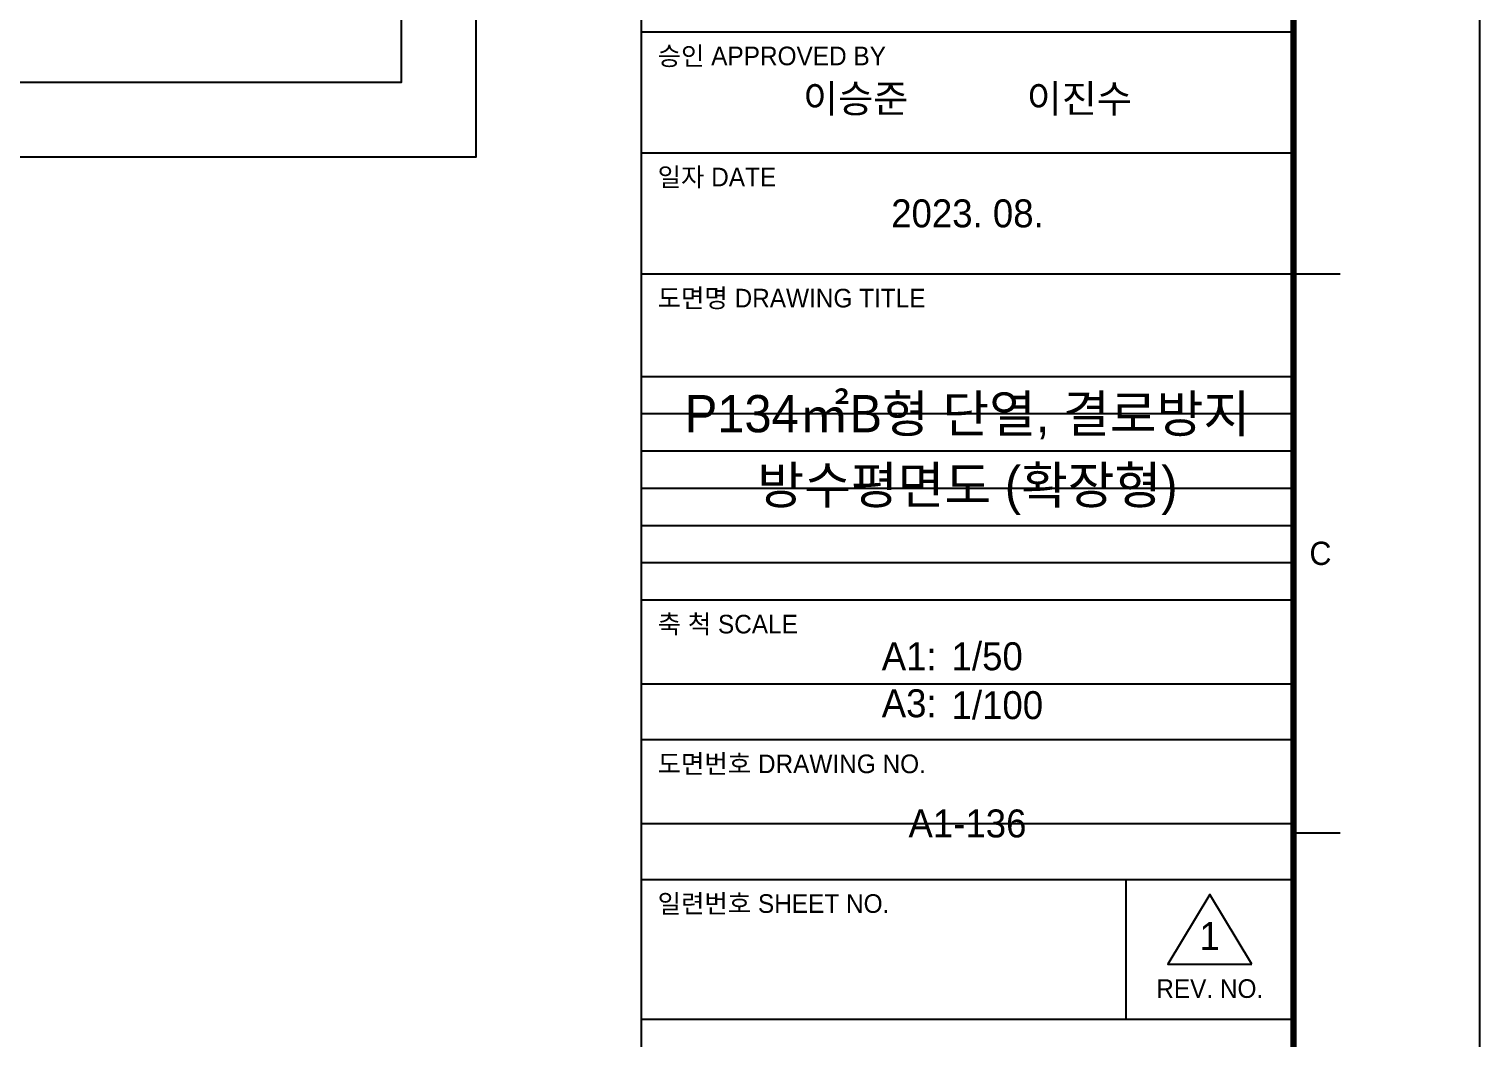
# Model space of a CAD drawing. Header units: millimetres. Extents: x -24416 to 92204, y -190080 to 23760.
# Drawn here: x 84418 to 92204, y -185332 to -179915 of the extents above; entities that cross this region are included whole.
import ezdxf
from ezdxf.enums import TextEntityAlignment as Align

# ---------------------------------------------------------------- set-up
doc = ezdxf.new("R2010")
doc.units = ezdxf.units.MM
doc.header["$LTSCALE"] = 50
doc.layers.get('defpoints').update_dxf_attribs({"color": 139})
for name, color, linetype in [('00-FORM TEX', 3, 'Continuous'), ('AA-BORD-FORM', 7, 'Continuous'), ('AA-BORD-TEXT', 3, 'Continuous')]:
    doc.layers.add(name, color=color, linetype=linetype)
doc.styles.add('HAUD01', font='Dotum.ttf')

# ---------------------------------------------------------------- blocks, each defined once
blk = doc.blocks.new('XR-FORM 청주월명')
at = {"layer": 'AA-BORD-FORM', "color": 2}
for p, q in [((751, 577), (751, 17)), ((821, 177), (826, 177)), ((821, 117), (826, 117)), ((751, 97), (821, 97))]:
    blk.add_line(p, q, dxfattribs=at)
at = {"layer": 'AA-BORD-FORM', "color": 3}
for p, q in [((751, 203), (821, 203)), ((751, 190), (821, 190)), ((751, 177), (821, 177)), ((751, 142), (821, 142)), ((751, 127), (821, 127)), ((751, 112), (821, 112)), ((803, 112), (803, 97))]:
    blk.add_line(p, q, dxfattribs=at)
at = {"layer": 'AA-BORD-FORM', "color": 1}
blk.add_lwpolyline([(0, 0), (841, 0), (841, 594), (0, 594)], close=True, dxfattribs=at)
at = {"layer": 'AA-BORD-FORM', "color": 2, "const_width": 0.682}
blk.add_lwpolyline([(21, 17), (21, 577), (821, 577), (821, 17)], close=True, dxfattribs=at)
at = {"layer": 'AA-BORD-FORM', "color": 7}
blk.add_lwpolyline([(816.5, 102.89), (812, 110.39), (807.5, 102.89)], close=True, dxfattribs=at)
at = {"layer": 'defpoints'}
for p, q in [((751, 166), (821, 166)), ((751, 162), (821, 162)), ((751, 158), (821, 158)), ((751, 154), (821, 154)), ((751, 150), (821, 150)), ((751, 146), (821, 146)), ((751, 133), (821, 133)), ((751, 118), (821, 118))]:
    blk.add_line(p, q, dxfattribs=at)
at = {"layer": 'AA-BORD-TEXT', "color": 3, "style": 'HAUD01'}
for s, p in [('승인 APPROVED BY', (752.75, 199.4)), ('일자 DATE', (752.75, 186.4)), ('도면명 DRAWING TITLE', (752.75, 173.4)), ('축 척 SCALE', (752.75, 138.4)), ('도면번호 DRAWING NO.', (752.75, 123.4)), ('일련번호 SHEET NO.', (752.75, 108.4))]:
    blk.add_text(s, height=2, rotation=360, dxfattribs=at).set_placement(p)
for s, height, rotation, p in [('이승준', 3, 0, (774, 195.82)), ('이진수', 3, 0, (798, 195.82)), ('2023. 08.', 3, 0, (786, 183.5)), ('1', 3, 0, (812, 105.92)), ('REV. NO.', 2, 360, (812, 100.27))]:
    blk.add_text(s, height=height, rotation=rotation, dxfattribs=at).set_placement(p, align=Align.MIDDLE_CENTER)
at = {"layer": 'AA-BORD-TEXT', "color": 7, "style": 'HAUD01'}
blk.add_text('C', height=2.5, dxfattribs=at).set_placement((823.88, 147), align=Align.MIDDLE_CENTER)
at = {"layer": 'AA-BORD-TEXT', "style": 'HAUD01'}
for s, p in [('A1:', (776.8, 134.45)), ('A3:', (776.8, 129.4))]:
    blk.add_text(s, height=3, dxfattribs=at).set_placement(p)

msp = doc.modelspace()

# ---------------------------------------------------------------- linework, layer by layer
at = {"layer": 'defpoints'}
for points in [[(86817.7, -163875.9), (52082.7, -163875.9), (52082.7, -180600.9), (86817.7, -180600.9)], [(86417.7, -164275.9), (52482.7, -164275.9), (52482.7, -180200.9), (86417.7, -180200.9)]]:
    msp.add_lwpolyline(points, close=True, dxfattribs=at)

# ---------------------------------------------------------------- block references
at = {"xscale": 50, "yscale": 50, "zscale": 50}
msp.add_blockref('XR-FORM 청주월명', (50153.9, -190080), dxfattribs=at)

# ---------------------------------------------------------------- texts
at = {"layer": '00-FORM TEX', "color": 3, "style": 'HAUD01'}
for s, p in [('P134㎡B형 단열, 결로방지', (89453.9, -181980)), ('방수평면도 (확장형)', (89453.9, -182380))]:
    msp.add_text(s, height=200, dxfattribs=at).set_placement(p, align=Align.MIDDLE)
at = {"layer": '00-FORM TEX', "style": 'HAUD01'}
for s, p in [('1/50', (89368.8, -183357.6)), ('1/100', (89368.8, -183620))]:
    msp.add_text(s, height=150, dxfattribs=at).set_placement(p)
msp.add_text('A1-136', height=150, dxfattribs=at).set_placement((89453.9, -184180), align=Align.MIDDLE_CENTER)

doc.saveas('drawing.dxf')
